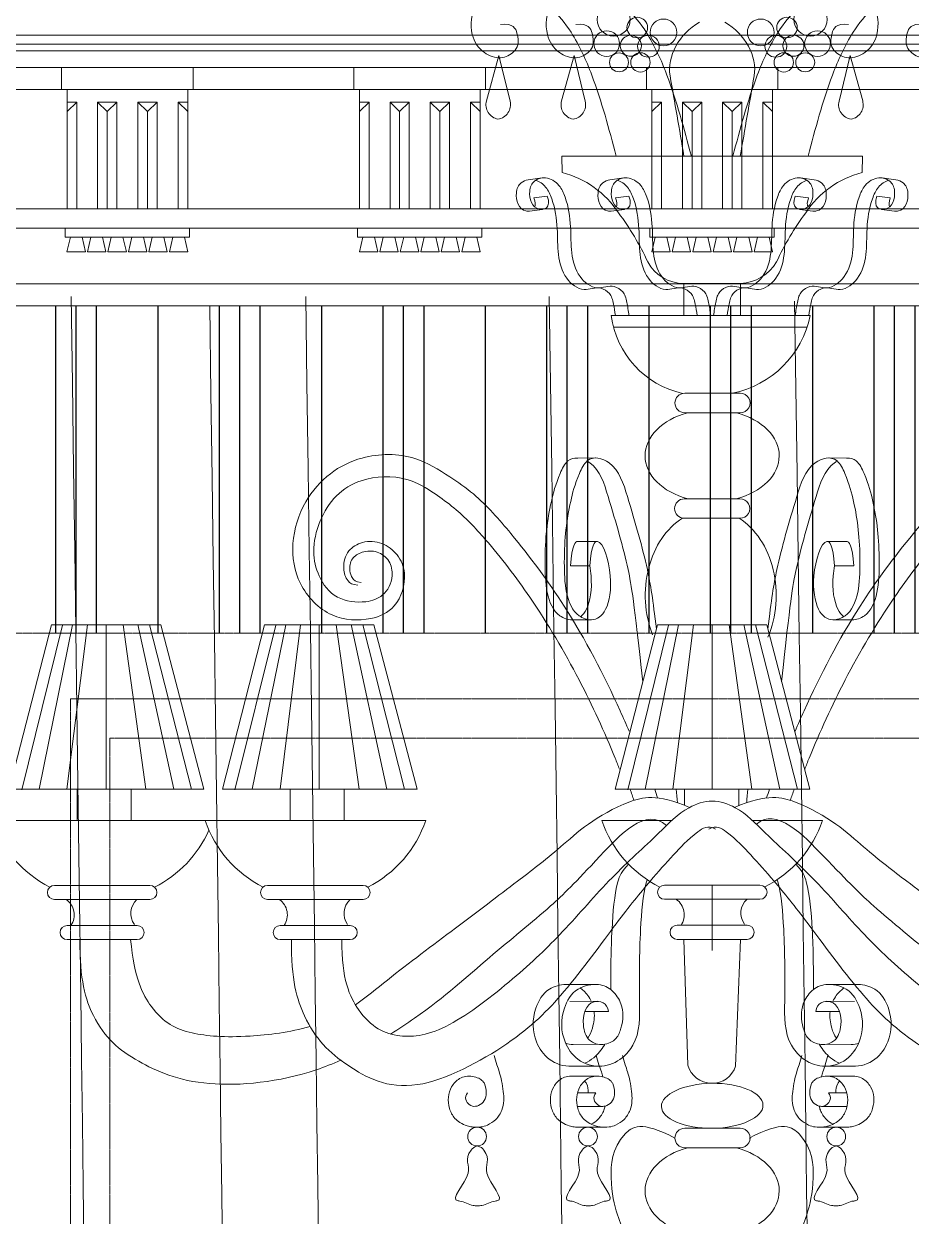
# Model space of a CAD drawing. Header units: inches. Extents: x 274057 to 444617, y 490067 to 635630.
# Drawn here: x 356319 to 356997, y 518604 to 519515 of the extents above; entities that cross this region are included whole.
import ezdxf

# ---------------------------------------------------------------- set-up
doc = ezdxf.new("R2010")
doc.units = ezdxf.units.IN
doc.header["$MEASUREMENT"] = 0
doc.linetypes.add('HIDDEN', pattern=[0.375, 0.25, -0.125])
for name, color, linetype, lineweight in [('CQ Architectural Window', 8, 'HIDDEN', 18), ('CQ gypsum 2', 42, 'Continuous', 0), ('level', 6, 'Continuous', 18), ('Lighting', 7, 'Continuous', 0)]:
    doc.layers.add(name, color=color, linetype=linetype, lineweight=lineweight)
for name, color, linetype in [('CQ curtains and frames', 252, 'Continuous'), ('CQ Light Elevation', 4, 'Continuous'), ('FURNITURE', 252, 'Continuous')]:
    doc.layers.add(name, color=color, linetype=linetype)

# ---------------------------------------------------------------- blocks, each defined once
blk = doc.blocks.new('CH2')
at = {"layer": 'Lighting', "lineweight": 0, "ltscale": 10}
for p, q in [((175813.22, 3681.24), (175823.79, 3682.6)), ((175875.6, 3681.24), (175886.17, 3682.6)), ((176031.67, 3681.24), (176021.1, 3682.6)), ((176094.05, 3681.24), (176083.48, 3682.6)), ((175817.58, 3667.35), (175827.76, 3668.65)), ((175879.96, 3667.35), (175890.14, 3668.65)), ((176027.3, 3667.35), (176017.13, 3668.65)), ((176089.69, 3667.35), (176079.51, 3668.65)), ((175814.26, 3657.31), (175824.21, 3658.58)), ((175876.64, 3657.31), (175886.6, 3658.58)), ((176030.63, 3657.31), (176020.67, 3658.58)), ((176093.01, 3657.31), (176083.06, 3658.58)), ((175931.95, 3602.1), (175931.95, 3577.49)), ((175931.95, 3602.1), (175975.32, 3602.1)), ((175975.32, 3602.1), (175975.32, 3577.49)), ((175878.34, 3568.56), (176026.13, 3568.56)), ((175848.71, 3468.69), (175864.58, 3468.75)), ((176058.56, 3468.69), (176042.69, 3468.75)), ((175850.69, 3405.04), (175865.74, 3405.07)), ((176056.58, 3405.04), (176041.53, 3405.07)), ((175845.49, 3386.47), (175860.21, 3386.47)), ((176061.78, 3386.47), (176047.06, 3386.47)), ((175847.14, 3345.23), (175860.95, 3345.2)), ((176060.13, 3345.23), (176046.32, 3345.2)), ((175457.63, 3341.09), (175426.48, 3215.44)), ((175439.71, 3215.8), (175465.3, 3341.28)), ((175460.94, 3215.8), (175476.55, 3341.28)), ((175490.86, 3215.8), (175490.86, 3341.28)), ((175521.2, 3215.8), (175503.84, 3341.46)), ((175542.52, 3215.8), (175515.09, 3341.62)), ((175524.09, 3341.28), (175555.95, 3215.8)), ((175620.41, 3341.09), (175589.25, 3215.44)), ((175602.48, 3215.8), (175628.07, 3341.28)), ((175623.72, 3215.8), (175639.33, 3341.28)), ((175653.64, 3215.8), (175653.64, 3341.28)), ((175683.97, 3215.8), (175666.61, 3341.46)), ((175705.3, 3215.8), (175677.87, 3341.62)), ((175686.87, 3341.28), (175718.73, 3215.8)), ((175920.4, 3341.09), (175889.25, 3215.44)), ((175902.48, 3215.8), (175928.07, 3341.28)), ((175923.71, 3215.8), (175939.33, 3341.28)), ((175953.63, 3215.8), (175953.63, 3341.28)), ((175983.97, 3215.8), (175966.61, 3341.46)), ((176005.3, 3215.8), (175977.87, 3341.62)), ((175986.87, 3341.28), (176018.72, 3215.8)), ((175953.63, 3142.54), (175953.63, 3092.54)), ((175841.96, 3066.66), (175864.38, 3066.67)), ((176065.31, 3066.66), (176042.89, 3066.67)), ((175845, 3053.78), (175866.02, 3053.82)), ((176062.27, 3053.78), (176041.25, 3053.82)), ((175874.39, 3045.92), (175856.39, 3045.92)), ((176032.88, 3045.92), (176050.88, 3045.92)), ((175871.72, 3021.05), (175847.41, 3020.83)), ((176035.55, 3021.05), (176059.86, 3020.83)), ((175844.53, 3004.19), (175868.43, 3004.2)), ((175865.52, 2996.72), (175845.86, 2996.72)), ((176062.73, 3004.19), (176038.84, 3004.2)), ((176041.75, 2996.72), (176061.41, 2996.72)), ((175864.87, 2984.02), (175850.83, 2984.02)), ((176042.4, 2984.02), (176056.44, 2984.02)), ((175870.19, 2973.56), (175850.68, 2973.56)), ((176037.08, 2973.56), (176056.59, 2973.56)), ((175871.92, 2957.66), (175852.11, 2957.66)), ((176035.35, 2957.66), (176055.16, 2957.66))]:
    blk.add_line(p, q, dxfattribs=at)
for points in [[(175790.76, 3776.05), (175781.27, 3741.48, 0.442098), (175790.11, 3727.52, 0.442098)], [(175790.76, 3776.05), (175799.32, 3741.24, -0.442098), (175790.11, 3727.52, -0.442098)], [(175848.16, 3776.05), (175838.67, 3741.48, 0.442098), (175847.51, 3727.52, 0.442098)], [(175848.16, 3776.05), (175856.72, 3741.24, -0.442098), (175847.51, 3727.52, -0.442098)], [(176059.11, 3776.05), (176050.55, 3741.24, 0.442098), (176059.76, 3727.52, 0.442098)], [(176059.11, 3776.05), (176068.6, 3741.48, -0.442098), (176059.76, 3727.52, -0.442098)], [(175921.49, 3760.53, -0.00175), (175932.15, 3699.34, -0.00175)], [(175985.78, 3760.53, 0.00175), (175975.12, 3699.34, 0.00175)], [(175953.63, 3699.34), (175838.85, 3699.34), (175839.12, 3686.75, -0.188329), (175882.13, 3656, -0.050283), (175904.5, 3618.45, 0.27671), (175931.95, 3602.1, -1.10617)], [(175953.63, 3699.34), (176068.42, 3699.34), (176068.15, 3686.75, 0.188329), (176025.14, 3656, 0.050283), (176002.77, 3618.45, -0.25755), (175975.32, 3602.1, 1.10617)], [(175876.54, 3577.49), (176028.54, 3577.49, -0.300303), (175969.15, 3518.17, -0.300303)], [(175931.13, 3518, -0.3134), (175876.54, 3577.49)], [(175975.14, 3518.17, -1.013574), (175975.14, 3503.33), (175932.69, 3503.33, -1), (175932.69, 3518.17), (175975.14, 3518.17)], [(175974.86, 3422.71, 1.013574), (175974.86, 3437.55), (175932.41, 3437.55, 1), (175932.41, 3422.71), (175974.86, 3422.71)], [(175447.92, 3141.08, -0.196976), (175403.63, 3192.03), (175403.63, 3192.03)], [(175566.41, 3192.03), (175735.02, 3192.03, -0.197353), (175690.62, 3141.02, -0.197353)], [(175610.7, 3141.08, -0.196976), (175566.41, 3192.03), (175566.41, 3192.03)], [(175913.62, 3141.08, -0.196982), (175869.33, 3192.03), (175869.33, 3192.03)], [(175984.31, 3192.03), (176037.94, 3192.03, -0.196598), (175993.77, 3141.13)], [(175569.33, 3184.55, -0.174016), (175527.84, 3141.02)], [(175487.94, 3142.38), (175451.44, 3142.38, 1), (175451.44, 3131.57), (175487.94, 3131.57)], [(175487.76, 3142.38), (175524.26, 3142.38, -1), (175524.26, 3131.57), (175487.76, 3131.57)], [(175650.72, 3142.38), (175614.21, 3142.38, 1), (175614.21, 3131.57), (175650.72, 3131.57)], [(175650.53, 3142.38), (175687.03, 3142.38, -1), (175687.03, 3131.57), (175650.53, 3131.57)], [(175953.82, 3142.54), (175917.32, 3142.54, 1), (175917.32, 3131.73), (175953.82, 3131.73)], [(175953.63, 3142.54), (175990.14, 3142.54, -1), (175990.14, 3131.73), (175953.63, 3131.73)], [(175460.31, 3131.57, -0.414469), (175464.02, 3111.74, 4.588402)], [(175487.94, 3131.57, -0.000511), (175487.76, 3131.57)], [(175514.41, 3131.57, 0.384575), (175512.51, 3112.56)], [(175623.09, 3131.57, -0.414469), (175626.79, 3111.74, 4.588402)], [(175650.72, 3131.57, -0.000511), (175650.53, 3131.57)], [(175677.19, 3131.57, 0.384575), (175675.29, 3112.56)], [(175926.19, 3131.73, -0.414469), (175929.89, 3111.9, 4.588402)], [(175980.29, 3131.73, 0.384575), (175978.39, 3112.72)], [(175487.76, 3111.74), (175461.05, 3111.74, 1), (175461.05, 3100.94), (175487.76, 3100.94)], [(175487.76, 3111.74), (175514.47, 3111.74, -1), (175514.47, 3100.94), (175487.76, 3100.94)], [(175650.53, 3111.74), (175623.82, 3111.74, 1), (175623.82, 3100.94), (175650.53, 3100.94)], [(175650.53, 3111.74), (175677.24, 3111.74, -1), (175677.24, 3100.94), (175650.53, 3100.94)], [(175953.63, 3111.9), (175926.92, 3111.9, 1), (175926.92, 3101.1), (175953.63, 3101.1)], [(175953.63, 3111.9), (175980.35, 3111.9, -1), (175980.35, 3101.1), (175953.63, 3101.1)], [(175932, 3101.1), (175935.14, 3005.09, 0.744296), (175971.56, 3004.4), (175975.32, 3101.1)], [(175975.14, 2956.83, -1.013574), (175975.14, 2941.99), (175932.69, 2941.99, -1), (175932.69, 2956.83), (175975.14, 2956.83)]]:
    blk.add_lwpolyline(points, format="xyb", dxfattribs=at)
for points in [[(175416.84, 3215.8), (175565.59, 3215.8), (175532.61, 3341.28), (175449.11, 3341.28), (175416.84, 3215.8)], [(175579.61, 3215.8), (175728.37, 3215.8), (175695.39, 3341.28), (175611.89, 3341.28), (175579.61, 3215.8)], [(175879.61, 3215.8), (176028.36, 3215.8), (175995.39, 3341.28), (175911.88, 3341.28), (175879.61, 3215.8)], [(175932.66, 3203.47), (175932.66, 3215.8), (175973.91, 3215.8), (175973.91, 3203.19)], [(175403.63, 3192.03), (175572.24, 3192.03)], [(175869.33, 3192.03), (175922.95, 3192.03)]]:
    blk.add_lwpolyline(points, dxfattribs=at)
for points in [[(175468.64, 3215.8), (175509.89, 3215.8), (175509.89, 3192.03), (175468.64, 3192.03)], [(175631.42, 3215.8), (175672.66, 3215.8), (175672.66, 3192.03), (175631.42, 3192.03)]]:
    blk.add_lwpolyline(points, close=True, dxfattribs=at)
for centre, radius in [((175878.46, 3803.61), 12.7), ((176028.8, 3803.61), 12.7), ((175896.46, 3797.47), 7.86), ((175916.51, 3793.79), 10.2), ((175990.75, 3793.79), 10.2), ((176010.8, 3797.47), 7.86), ((175873.13, 3785.2), 9.83), ((175891.55, 3783.57), 8.05), ((175904.96, 3783.15), 8.31), ((176002.3, 3783.15), 8.31), ((176015.71, 3783.57), 8.05), ((176034.13, 3785.2), 9.83), ((175882.54, 3770.9), 7.24), ((175898.91, 3770.9), 7.38), ((176008.35, 3770.9), 7.38), ((176024.72, 3770.9), 7.24), ((175774.17, 2950.49), 7.17), ((175858.83, 2950.49), 7.17), ((176048.44, 2950.49), 7.17)]:
    blk.add_circle(centre, radius, dxfattribs=at)
at = {"layer": 'Lighting', "lineweight": 0, "ltscale": 10, "extrusion": (0, 0, -1)}
blk.add_ellipse((175954.86, 3773.5), major_axis=(26.98, 26.01), ratio=0.779884, start_param=3.63422, end_param=5.026458, dxfattribs=at)
at = {"layer": 'Lighting', "lineweight": 0, "ltscale": 10}
for centre, major_axis, ratio, start_param, end_param in [((175952.41, 3773.5), (-26.98, 26.01), 0.779884, 3.63422, 5.026458), ((175953.63, 3470.45), (-51.23, 0), 0.688098, 5.081988, 7.48679), ((175953.63, 3470.45), (-51.23, 0), 0.688098, 1.937988, 4.34279), ((175952.58, 3363.9), (0, 65.27), 0.765904, 6.727625, 8.333296), ((175952.58, 3363.9), (0, 65.27), 0.765904, 4.198963, 5.83448), ((175953.63, 2909.11), (-51.23, 0), 0.688098, 5.081988, 7.48679), ((175953.63, 2909.11), (-51.23, 0), 0.688098, 1.937988, 4.34279)]:
    blk.add_ellipse(centre, major_axis=major_axis, ratio=ratio, start_param=start_param, end_param=end_param, dxfattribs=at)
blk.add_ellipse((175953.69, 2974.01), major_axis=(-38.79, -0.52), ratio=0.44288, dxfattribs=at)
for points, knots in [([(175792.06, 3799.84), (175801.96, 3800.89), (175807.39, 3787.36), (175803.53, 3778.44), (175791.91, 3772.66), (175777.03, 3778.24), (175767.88, 3793.18), (175770.23, 3815.34), (175789.22, 3826.7), (175811.43, 3827.32), (175831.8, 3813.03), (175849.01, 3791.21), (175866.39, 3752.71), (175874.76, 3720.1), (175880.4, 3699.34)], [4.403028, 4.403028, 4.403028, 4.403028, 9.56811, 20.964738, 31.612324, 43.958579, 60.726256, 83.408847, 101.560249, 125.56561, 148.851356, 173.10479, 209.482672, 274.014099, 274.014099, 274.014099, 274.014099]), ([(175849.46, 3799.84), (175859.35, 3800.89), (175864.78, 3787.36), (175860.93, 3778.44), (175849.31, 3772.66), (175834.43, 3778.24), (175825.27, 3793.18), (175827.62, 3815.34), (175846.62, 3826.7), (175868.82, 3827.32), (175889.2, 3813.03), (175906.4, 3791.21), (175923.78, 3752.71), (175932.15, 3720.1), (175937.79, 3699.34)], [4.403028, 4.403028, 4.403028, 4.403028, 9.56811, 20.964738, 31.612324, 43.958579, 60.726256, 83.408847, 101.560249, 125.56561, 148.851356, 173.10479, 209.482672, 274.014099, 274.014099, 274.014099, 274.014099]), ([(176057.81, 3799.84), (176047.91, 3800.89), (176042.49, 3787.36), (176046.34, 3778.44), (176057.96, 3772.66), (176072.84, 3778.24), (176082, 3793.18), (176079.65, 3815.34), (176060.65, 3826.7), (176038.45, 3827.32), (176018.07, 3813.03), (176000.87, 3791.21), (175983.49, 3752.71), (175975.12, 3720.1), (175969.48, 3699.34)], [4.403028, 4.403028, 4.403028, 4.403028, 9.56811, 20.964738, 31.612324, 43.958579, 60.726256, 83.408847, 101.560249, 125.56561, 148.851356, 173.10479, 209.482672, 274.014099, 274.014099, 274.014099, 274.014099]), ([(176115.21, 3799.84), (176105.31, 3800.89), (176099.88, 3787.36), (176103.74, 3778.44), (176115.36, 3772.66), (176130.24, 3778.24), (176139.39, 3793.18), (176137.04, 3815.34), (176118.05, 3826.7), (176095.84, 3827.32), (176075.47, 3813.03), (176058.26, 3791.21), (176040.88, 3752.71), (176032.51, 3720.1), (176026.87, 3699.34)], [4.403028, 4.403028, 4.403028, 4.403028, 9.56811, 20.964738, 31.612324, 43.958579, 60.726256, 83.408847, 101.560249, 125.56561, 148.851356, 173.10479, 209.482672, 274.014099, 274.014099, 274.014099, 274.014099]), ([(175814.26, 3657.31), (175813.31, 3657.16), (175806.21, 3657.5), (175802.33, 3669.69), (175806.48, 3678.96), (175811.22, 3680.92), (175813.22, 3681.24)], [8.747919, 8.747919, 8.747919, 8.747919, 10.419618, 20.734993, 26.786565, 30.853799, 30.853799, 30.853799, 30.853799]), ([(175827.76, 3668.65), (175831.06, 3659.82), (175817.58, 3655.03), (175812.51, 3670.99), (175817.07, 3681.18), (175827.64, 3684.06), (175837.13, 3678.16), (175843.52, 3664.02), (175846.06, 3646.13), (175845.51, 3625.54), (175850.32, 3607.26), (175864.69, 3595.99), (175877.09, 3601.81), (175886.57, 3595.77), (175888.31, 3589.23), (175889.7, 3581.09), (175890.15, 3577.49)], [3.179476, 3.179476, 3.179476, 3.179476, 10.419618, 20.734993, 26.786565, 32.880226, 40.996489, 47.691493, 63.192823, 76.587605, 89.644491, 100.63042, 109.459269, 114.479875, 120.288523, 124.883505, 124.883505, 124.883505, 124.883505]), ([(175818.88, 3680.85), (175821.84, 3679.96), (175827.34, 3676), (175833.34, 3662.72), (175835.88, 3644.83), (175835.33, 3624.24), (175840.14, 3605.96), (175854.51, 3594.69), (175866.92, 3600.51), (175876.4, 3594.47), (175878.07, 3588.16), (175879.37, 3580.64), (175879.8, 3577.49)], [34.714988, 34.714988, 34.714988, 34.714988, 40.996489, 47.691493, 63.192823, 76.587605, 89.644491, 100.63042, 109.459269, 114.479875, 120.288523, 124.328869, 124.328869, 124.328869, 124.328869]), ([(175876.64, 3657.31), (175875.69, 3657.16), (175868.59, 3657.5), (175864.71, 3669.69), (175868.87, 3678.96), (175873.61, 3680.92), (175875.6, 3681.24)], [8.747919, 8.747919, 8.747919, 8.747919, 10.419618, 20.734993, 26.786565, 30.853799, 30.853799, 30.853799, 30.853799]), ([(175890.14, 3668.65), (175893.45, 3659.82), (175879.97, 3655.03), (175874.89, 3670.99), (175879.46, 3681.18), (175890.02, 3684.06), (175899.51, 3678.16), (175905.9, 3664.02), (175908.44, 3646.13), (175907.9, 3625.54), (175912.7, 3607.26), (175927.07, 3595.99), (175939.48, 3601.81), (175948.96, 3595.77), (175950.69, 3589.23), (175952.08, 3581.09), (175952.54, 3577.49)], [3.179476, 3.179476, 3.179476, 3.179476, 10.419618, 20.734993, 26.786565, 32.880226, 40.996489, 47.691493, 63.192823, 76.587605, 89.644491, 100.63042, 109.459269, 114.479875, 120.288523, 124.883505, 124.883505, 124.883505, 124.883505]), ([(175881.27, 3680.85), (175884.22, 3679.96), (175889.72, 3676), (175895.72, 3662.72), (175898.26, 3644.83), (175897.72, 3624.24), (175902.52, 3605.96), (175916.9, 3594.69), (175929.3, 3600.51), (175938.78, 3594.47), (175940.45, 3588.16), (175941.76, 3580.64), (175942.19, 3577.49)], [34.714988, 34.714988, 34.714988, 34.714988, 40.996489, 47.691493, 63.192823, 76.587605, 89.644491, 100.63042, 109.459269, 114.479875, 120.288523, 124.328869, 124.328869, 124.328869, 124.328869]), ([(176017.13, 3668.65), (176013.82, 3659.82), (176027.3, 3655.03), (176032.38, 3670.99), (176027.81, 3681.18), (176017.25, 3684.06), (176007.76, 3678.16), (176001.37, 3664.02), (175998.83, 3646.13), (175999.37, 3625.54), (175994.57, 3607.26), (175980.2, 3595.99), (175967.79, 3601.81), (175958.31, 3595.77), (175956.58, 3589.23), (175955.19, 3581.09), (175954.73, 3577.49)], [3.179476, 3.179476, 3.179476, 3.179476, 10.419618, 20.734993, 26.786565, 32.880226, 40.996489, 47.691493, 63.192823, 76.587605, 89.644491, 100.63042, 109.459269, 114.479875, 120.288523, 124.883505, 124.883505, 124.883505, 124.883505]), ([(176026, 3680.85), (176023.05, 3679.96), (176017.55, 3676), (176011.55, 3662.72), (176009.01, 3644.83), (176009.55, 3624.24), (176004.75, 3605.96), (175990.37, 3594.69), (175977.97, 3600.51), (175968.49, 3594.47), (175966.82, 3588.16), (175965.51, 3580.64), (175965.08, 3577.49)], [34.714988, 34.714988, 34.714988, 34.714988, 40.996489, 47.691493, 63.192823, 76.587605, 89.644491, 100.63042, 109.459269, 114.479875, 120.288523, 124.328869, 124.328869, 124.328869, 124.328869]), ([(176079.51, 3668.65), (176076.21, 3659.82), (176089.69, 3655.03), (176094.76, 3670.99), (176090.2, 3681.18), (176079.63, 3684.06), (176070.14, 3678.16), (176063.75, 3664.02), (176061.21, 3646.13), (176061.76, 3625.54), (176056.95, 3607.26), (176042.58, 3595.99), (176030.18, 3601.81), (176020.7, 3595.77), (176018.96, 3589.23), (176017.57, 3581.09), (176017.12, 3577.49)], [3.179476, 3.179476, 3.179476, 3.179476, 10.419618, 20.734993, 26.786565, 32.880226, 40.996489, 47.691493, 63.192823, 76.587605, 89.644491, 100.63042, 109.459269, 114.479875, 120.288523, 124.883505, 124.883505, 124.883505, 124.883505]), ([(176088.39, 3680.85), (176085.43, 3679.96), (176079.93, 3676), (176073.93, 3662.72), (176071.39, 3644.83), (176071.94, 3624.24), (176067.13, 3605.96), (176052.76, 3594.69), (176040.35, 3600.51), (176030.87, 3594.47), (176029.2, 3588.16), (176027.9, 3580.64), (176027.47, 3577.49)], [34.714988, 34.714988, 34.714988, 34.714988, 40.996489, 47.691493, 63.192823, 76.587605, 89.644491, 100.63042, 109.459269, 114.479875, 120.288523, 124.328869, 124.328869, 124.328869, 124.328869]), ([(176030.63, 3657.31), (176031.57, 3657.16), (176038.68, 3657.5), (176042.56, 3669.69), (176038.4, 3678.96), (176033.66, 3680.92), (176031.67, 3681.24)], [8.747919, 8.747919, 8.747919, 8.747919, 10.419618, 20.734993, 26.786565, 30.853799, 30.853799, 30.853799, 30.853799]), ([(176093.01, 3657.31), (176093.96, 3657.16), (176101.06, 3657.5), (176104.94, 3669.69), (176100.79, 3678.96), (176096.05, 3680.92), (176094.05, 3681.24)], [8.747919, 8.747919, 8.747919, 8.747919, 10.419618, 20.734993, 26.786565, 30.853799, 30.853799, 30.853799, 30.853799]), ([(175683.18, 3371.74), (175678.9, 3371.87), (175673.97, 3375.26), (175671.18, 3386.17), (175674.37, 3398.26), (175687.09, 3405.83), (175701.92, 3404.76), (175714.43, 3395.15), (175721.36, 3377.95), (175713.62, 3353.52), (175691.12, 3343.85), (175660.97, 3345.31), (175636.38, 3370.82), (175631.06, 3404.34), (175640.74, 3435.01), (175660.56, 3458.02), (175689.86, 3472.28), (175724.56, 3472.41), (175751.27, 3456.02), (175776.8, 3438.25), (175806.48, 3404.07), (175846.6, 3350.33), (175873.5, 3298.18), (175888.05, 3265.24), (175890.3, 3260.01)], [5.240394, 5.240394, 5.240394, 5.240394, 11.41493, 21.106414, 35.325861, 47.442854, 61.777747, 76.035388, 91.192803, 116.78749, 138.880626, 169.273341, 203.057586, 233.966507, 267.207208, 295.705415, 322.782281, 363.005445, 393.111535, 415.328851, 456.193016, 524.209537, 614.800521, 631.803332, 631.803332, 631.803332, 631.803332]), ([(175860.21, 3386.47), (175861.37, 3402.1), (175868.11, 3411.54), (175878.48, 3380.2), (175873.99, 3350.53), (175862.56, 3343.47), (175841.79, 3351.1), (175839.62, 3398.63), (175843.08, 3426.27), (175849.3, 3451.03), (175859, 3471.39), (175880.76, 3466.01), (175892.67, 3427.24), (175903.89, 3388.98), (175908.48, 3360.86), (175911.03, 3337.97)], [6.00394, 6.00394, 6.00394, 6.00394, 15.134941, 32.456985, 46.489328, 59.283056, 69.238421, 107.398225, 157.989763, 179.279076, 187.992246, 203.636252, 228.025372, 279.527044, 313.656266, 313.656266, 313.656266, 313.656266]), ([(176047.06, 3386.47), (176045.9, 3402.1), (176039.16, 3411.54), (176028.79, 3380.2), (176033.28, 3350.53), (176044.71, 3343.47), (176065.48, 3351.1), (176067.65, 3398.63), (176064.19, 3426.27), (176057.97, 3451.03), (176048.27, 3471.39), (176026.5, 3466.01), (176014.59, 3427.24), (176003.38, 3388.98), (175998.79, 3360.86), (175996.24, 3337.97)], [6.00394, 6.00394, 6.00394, 6.00394, 15.134941, 32.456985, 46.489328, 59.283056, 69.238421, 107.398225, 157.989763, 179.279076, 187.992246, 203.636252, 228.025372, 279.527044, 313.656266, 313.656266, 313.656266, 313.656266]), ([(176224.09, 3371.74), (176228.37, 3371.87), (176233.3, 3375.26), (176236.09, 3386.17), (176232.9, 3398.26), (176220.18, 3405.83), (176205.35, 3404.76), (176192.84, 3395.15), (176185.91, 3377.95), (176193.65, 3353.52), (176216.15, 3343.85), (176246.3, 3345.31), (176270.89, 3370.82), (176276.21, 3404.34), (176266.53, 3435.01), (176246.71, 3458.02), (176217.41, 3472.28), (176182.71, 3472.41), (176156, 3456.02), (176130.47, 3438.25), (176100.79, 3404.07), (176060.67, 3350.33), (176033.77, 3298.18), (176019.21, 3265.24), (176016.97, 3260.01)], [5.240394, 5.240394, 5.240394, 5.240394, 11.41493, 21.106414, 35.325861, 47.442854, 61.777747, 76.035388, 91.192803, 116.78749, 138.880626, 169.273341, 203.057586, 233.966507, 267.207208, 295.705415, 322.782281, 363.005445, 393.111535, 415.328851, 456.193016, 524.209537, 614.800521, 631.803332, 631.803332, 631.803332, 631.803332]), ([(175847.14, 3345.23), (175847.01, 3345.22), (175843.62, 3345.02), (175827.07, 3351.1), (175824.91, 3398.63), (175828.37, 3426.27), (175834.58, 3451.03), (175842.5, 3467.64), (175848.34, 3468.94), (175851.07, 3468.7)], [58.879736, 58.879736, 58.879736, 58.879736, 59.283056, 69.238421, 107.398225, 157.989763, 179.279076, 187.992246, 195.237318, 195.237318, 195.237318, 195.237318]), ([(175858.08, 3466.42), (175858.82, 3466), (175867.81, 3460.28), (175877.96, 3427.24), (175889.4, 3388.23), (175894, 3359.44), (175900.69, 3297.77)], [201.536149, 201.536149, 201.536149, 201.536149, 203.636252, 228.025372, 279.527044, 315.815611, 315.815611, 315.815611, 315.815611]), ([(176049.19, 3466.42), (176048.45, 3466), (176039.46, 3460.28), (176029.31, 3427.24), (176017.87, 3388.23), (176013.27, 3359.44), (176006.58, 3297.77)], [201.536149, 201.536149, 201.536149, 201.536149, 203.636252, 228.025372, 279.527044, 315.815611, 315.815611, 315.815611, 315.815611]), ([(176060.13, 3345.23), (176060.26, 3345.22), (176063.65, 3345.02), (176080.2, 3351.1), (176082.36, 3398.63), (176078.9, 3426.27), (176072.69, 3451.03), (176064.77, 3467.64), (176058.93, 3468.94), (176056.2, 3468.7)], [58.879736, 58.879736, 58.879736, 58.879736, 59.283056, 69.238421, 107.398225, 157.989763, 179.279076, 187.992246, 195.237318, 195.237318, 195.237318, 195.237318]), ([(175685.55, 3373.66), (175681.14, 3374.28), (175678.19, 3377.63), (175676.4, 3383.27), (175677.35, 3391.97), (175686.57, 3397.88), (175698.17, 3398.16), (175708.18, 3390.47), (175710.7, 3375.82), (175703.41, 3363.03), (175688.32, 3357.43), (175664.45, 3360.35), (175652.64, 3378.02), (175647.8, 3397.02), (175652.57, 3419.91), (175665.08, 3440.76), (175687.92, 3454.86), (175719.33, 3455.83), (175740.42, 3442.63), (175760.74, 3428.11), (175786.17, 3401.19), (175818.84, 3357.98), (175851.93, 3302.07), (175872.68, 3256.81), (175881.8, 3233.92), (175882.88, 3231.17)], [5.240394, 5.240394, 5.240394, 5.240394, 11.41493, 21.106414, 35.325861, 47.442854, 61.777747, 76.035388, 91.192803, 116.78749, 138.880626, 169.273341, 203.057586, 233.966507, 267.207208, 295.705415, 322.782281, 363.005445, 393.111535, 415.328851, 456.193016, 524.209537, 614.800521, 696.044826, 707.117277, 707.117277, 707.117277, 707.117277]), ([(176221.72, 3373.66), (176226.13, 3374.28), (176229.08, 3377.63), (176230.87, 3383.27), (176229.92, 3391.97), (176220.7, 3397.88), (176209.1, 3398.16), (176199.09, 3390.47), (176196.56, 3375.82), (176203.86, 3363.03), (176218.95, 3357.43), (176242.82, 3360.35), (176254.63, 3378.02), (176259.47, 3397.02), (176254.7, 3419.91), (176242.19, 3440.76), (176219.35, 3454.86), (176187.94, 3455.83), (176166.85, 3442.63), (176146.53, 3428.11), (176121.1, 3401.19), (176088.43, 3357.98), (176055.34, 3302.07), (176034.58, 3256.81), (176025.47, 3233.92), (176024.39, 3231.17)], [5.240394, 5.240394, 5.240394, 5.240394, 11.41493, 21.106414, 35.325861, 47.442854, 61.777747, 76.035388, 91.192803, 116.78749, 138.880626, 169.273341, 203.057586, 233.966507, 267.207208, 295.705415, 322.782281, 363.005445, 393.111535, 415.328851, 456.193016, 524.209537, 614.800521, 696.044826, 707.117277, 707.117277, 707.117277, 707.117277]), ([(175845.49, 3386.47), (175846.65, 3402.1), (175849, 3405.38), (175851.35, 3405.05), (175851.37, 3405.04)], [6.00394, 6.00394, 6.00394, 6.00394, 15.134941, 15.20842, 15.20842, 15.20842, 15.20842]), ([(176061.78, 3386.47), (176060.62, 3402.1), (176058.27, 3405.38), (176055.92, 3405.05), (176055.9, 3405.04)], [6.00394, 6.00394, 6.00394, 6.00394, 15.134941, 15.20842, 15.20842, 15.20842, 15.20842]), ([(175860.13, 3386.47), (175860.61, 3383.9), (175862.38, 3371.01), (175859.98, 3355.15), (175854.85, 3348.87), (175853.16, 3347.57)], [28.818813, 28.818813, 28.818813, 28.818813, 32.456985, 46.489328, 52.402229, 52.402229, 52.402229, 52.402229]), ([(176047.14, 3386.47), (176046.66, 3383.9), (176044.89, 3371.01), (176047.29, 3355.15), (176052.42, 3348.87), (176054.11, 3347.57)], [28.818813, 28.818813, 28.818813, 28.818813, 32.456985, 46.489328, 52.402229, 52.402229, 52.402229, 52.402229]), ([(175670.86, 3100.94), (175670.54, 3070.63), (175686.51, 3037.07), (175712.13, 3024.53), (175748.59, 3029.17), (175803.79, 3071.66), (175842.06, 3108.41), (175875.38, 3148.21), (175910.93, 3179.63), (175931.36, 3201.23), (175947.54, 3206.7), (175953.63, 3206.67)], [20.278952, 20.278952, 20.278952, 20.278952, 73.781963, 152.631178, 221.399686, 286.417652, 349.897691, 422.981455, 490.454622, 538.299878, 567.495277, 567.495277, 567.495277, 567.495277]), ([(175681.28, 3051.17), (175689.73, 3056.99), (175713.6, 3076.97), (175756.43, 3108.47), (175801.86, 3143.25), (175834.25, 3167.51), (175870.47, 3201.35), (175910.92, 3212.79), (175936.46, 3201.92)], [314.255852, 314.255852, 314.255852, 314.255852, 349.897691, 422.981455, 490.454622, 538.299878, 583.602372, 599.991662, 599.991662, 599.991662, 599.991662]), ([(176236.41, 3100.94), (176236.73, 3070.63), (176220.76, 3037.07), (176195.14, 3024.53), (176158.68, 3029.17), (176103.48, 3071.66), (176065.21, 3108.41), (176031.88, 3148.21), (175996.34, 3179.63), (175975.91, 3201.23), (175959.72, 3206.7), (175953.63, 3206.67)], [20.278952, 20.278952, 20.278952, 20.278952, 73.781963, 152.631178, 221.399686, 286.417652, 349.897691, 422.981455, 490.454622, 538.299878, 567.495277, 567.495277, 567.495277, 567.495277]), ([(176225.99, 3051.17), (176217.54, 3056.99), (176193.67, 3076.97), (176150.84, 3108.47), (176105.41, 3143.25), (176073.02, 3167.51), (176036.8, 3201.35), (175996.35, 3212.79), (175970.81, 3201.92)], [314.255852, 314.255852, 314.255852, 314.255852, 349.897691, 422.981455, 490.454622, 538.299878, 583.602372, 599.991662, 599.991662, 599.991662, 599.991662]), ([(175707.94, 3028.84), (175714.45, 3032.86), (175746.27, 3053.96), (175781.16, 3086.37), (175828.25, 3123.59), (175855.01, 3150.27), (175903.35, 3202.88), (175918.79, 3188.11)], [332.350352, 332.350352, 332.350352, 332.350352, 349.897691, 422.981455, 490.454622, 538.299878, 573.875919, 573.875919, 573.875919, 573.875919]), ([(176199.33, 3028.84), (176192.82, 3032.86), (176161, 3053.96), (176126.11, 3086.37), (176079.02, 3123.59), (176052.26, 3150.27), (176002.32, 3202.73), (175987.43, 3189.12)], [332.350352, 332.350352, 332.350352, 332.350352, 349.897691, 422.981455, 490.454622, 538.299878, 573.875919, 573.875919, 573.875919, 573.875919]), ([(175632.32, 3100.94), (175631.94, 3070.55), (175643.77, 3031.64), (175669.75, 3006.26), (175721.6, 2978.1), (175803.51, 3022.1), (175842.09, 3060.65), (175882.44, 3116.55), (175903.77, 3142.94), (175924.11, 3165.8), (175936.71, 3179.31), (175950.54, 3188.75), (175956.15, 3185.26)], [20.277402, 20.277402, 20.277402, 20.277402, 73.781963, 152.631178, 221.399686, 286.417652, 349.897691, 422.981455, 490.454622, 538.299878, 583.602372, 603.111427, 603.111427, 603.111427, 603.111427]), ([(176274.95, 3100.94), (176275.33, 3070.55), (176263.5, 3031.64), (176237.51, 3006.26), (176185.67, 2978.1), (176103.76, 3022.1), (176065.18, 3060.65), (176024.83, 3116.55), (176003.5, 3142.94), (175983.16, 3165.8), (175970.56, 3179.31), (175956.73, 3188.75), (175951.12, 3185.26)], [20.277402, 20.277402, 20.277402, 20.277402, 73.781963, 152.631178, 221.399686, 286.417652, 349.897691, 422.981455, 490.454622, 538.299878, 583.602372, 603.111427, 603.111427, 603.111427, 603.111427]), ([(175889.83, 3158.52), (175884.43, 3153.1), (175879.38, 3140.96), (175876.46, 3104.42), (175876.21, 3078.15), (175876.33, 3062.72)], [18.812439, 18.812439, 18.812439, 18.812439, 34.56022, 71.049091, 117.332807, 117.332807, 117.332807, 117.332807]), ([(176017.44, 3158.52), (176022.84, 3153.1), (176027.89, 3140.96), (176030.81, 3104.42), (176031.06, 3078.15), (176030.94, 3062.72)], [18.812439, 18.812439, 18.812439, 18.812439, 34.56022, 71.049091, 117.332807, 117.332807, 117.332807, 117.332807]), ([(175903.99, 3146.71), (175903.82, 3146.18), (175900.78, 3135.84), (175898.01, 3101.16), (175897.99, 3062.05), (175898.71, 3025.62), (175884.41, 3008.83), (175868.87, 3002), (175850.45, 3007.42), (175838.29, 3025.11), (175837.7, 3045.3), (175848.68, 3064.7), (175867.02, 3067.99), (175877.67, 3063.01), (175886.34, 3050.11), (175885.7, 3037.22), (175879.5, 3020.43), (175860.02, 3018.56), (175853.25, 3038.29), (175858.51, 3057.22), (175873.83, 3052.94), (175874.39, 3045.92)], [32.598951, 32.598951, 32.598951, 32.598951, 34.56022, 71.049091, 126.127635, 160.014674, 172.556475, 189.97829, 209.520245, 226.45718, 252.858924, 269.608384, 284.007324, 296.187952, 307.822454, 325.59105, 333.212939, 352.705881, 362.942117, 379.891299, 390.940223, 390.940223, 390.940223, 390.940223]), ([(176003.28, 3146.71), (176003.45, 3146.18), (176006.49, 3135.84), (176009.26, 3101.16), (176009.28, 3062.05), (176008.56, 3025.62), (176022.86, 3008.83), (176038.4, 3002), (176056.82, 3007.42), (176068.98, 3025.11), (176069.57, 3045.3), (176058.58, 3064.7), (176040.25, 3067.99), (176029.6, 3063.01), (176020.93, 3050.11), (176021.57, 3037.22), (176027.77, 3020.43), (176047.25, 3018.56), (176054.02, 3038.29), (176048.76, 3057.22), (176033.44, 3052.94), (176032.88, 3045.92)], [32.598951, 32.598951, 32.598951, 32.598951, 34.56022, 71.049091, 126.127635, 160.014674, 172.556475, 189.97829, 209.520245, 226.45718, 252.858924, 269.608384, 284.007324, 296.187952, 307.822454, 325.59105, 333.212939, 352.705881, 362.942117, 379.891299, 390.940223, 390.940223, 390.940223, 390.940223]), ([(175470.87, 3100.94), (175470.48, 3070.55), (175482.32, 3031.66), (175510.06, 3009.03), (175561.18, 2986), (175629.48, 2992.61), (175663.97, 3006.1), (175670.14, 3008.81)], [20.277404, 20.277404, 20.277404, 20.277404, 73.781963, 152.631178, 221.399686, 286.417652, 300.922096, 300.922096, 300.922096, 300.922096]), ([(175509.59, 3100.94), (175512.13, 3071.31), (175528.76, 3040.3), (175551.67, 3028.53), (175591.75, 3025.26), (175631.33, 3030.21), (175646.58, 3034.61)], [20.302578, 20.302578, 20.302578, 20.302578, 73.781963, 152.631178, 221.399686, 271.37969, 271.37969, 271.37969, 271.37969]), ([(175846.51, 3004.19), (175840.43, 3003.96), (175828.45, 3007.7), (175816.48, 3025.11), (175815.89, 3045.3), (175826.33, 3063.74), (175837.7, 3066.56), (175841.96, 3066.66)], [190.977575, 190.977575, 190.977575, 190.977575, 209.520245, 226.45718, 252.858924, 269.608384, 281.155564, 281.155564, 281.155564, 281.155564]), ([(175852.73, 3063.99), (175853.73, 3063.37), (175857.11, 3060.78), (175859.97, 3056.86), (175861.39, 3053.81)], [292.463268, 292.463268, 292.463268, 292.463268, 296.187952, 305.785245, 305.785245, 305.785245, 305.785245]), ([(176054.54, 3063.99), (176053.54, 3063.37), (176050.16, 3060.78), (176047.3, 3056.86), (176045.88, 3053.81)], [292.463268, 292.463268, 292.463268, 292.463268, 296.187952, 305.785245, 305.785245, 305.785245, 305.785245]), ([(176060.76, 3004.19), (176066.84, 3003.96), (176078.82, 3007.7), (176090.79, 3025.11), (176091.38, 3045.3), (176080.94, 3063.74), (176069.57, 3066.56), (176065.31, 3066.66)], [190.977575, 190.977575, 190.977575, 190.977575, 209.520245, 226.45718, 252.858924, 269.608384, 281.155564, 281.155564, 281.155564, 281.155564]), ([(175863.56, 3045.92), (175863.96, 3041.9), (175863.08, 3035.06), (175860.43, 3027.85), (175858.63, 3025.71)], [313.757087, 313.757087, 313.757087, 313.757087, 325.59105, 333.051171, 333.051171, 333.051171, 333.051171]), ([(176043.71, 3045.92), (176043.31, 3041.9), (176044.19, 3035.06), (176046.84, 3027.85), (176048.64, 3025.71)], [313.757087, 313.757087, 313.757087, 313.757087, 325.59105, 333.051171, 333.051171, 333.051171, 333.051171]), ([(175871.72, 3021.05), (175871.59, 3020.81), (175869.49, 3016.93), (175864.68, 3011.28), (175858.77, 3007.62), (175856.31, 3006.53)], [159.19961, 159.19961, 159.19961, 159.19961, 160.014674, 172.556475, 180.684118, 180.684118, 180.684118, 180.684118]), ([(176035.55, 3021.05), (176035.68, 3020.81), (176037.78, 3016.93), (176042.59, 3011.28), (176048.5, 3007.62), (176050.96, 3006.53)], [159.19961, 159.19961, 159.19961, 159.19961, 160.014674, 172.556475, 180.684118, 180.684118, 180.684118, 180.684118]), ([(175766.93, 2984.02), (175763.87, 2980.4), (175767.4, 2973.88), (175772.29, 2973.33), (175776.4, 2974.43), (175780.3, 2977.83), (175781.56, 2983.92), (175780.66, 2989.78), (175778.29, 2993.32), (175775.25, 2995.32), (175770.62, 2996.74), (175765.47, 2996.87), (175759.46, 2994.54), (175754.24, 2988.97), (175751.67, 2980.53), (175752.67, 2971.82), (175755.98, 2964.98), (175761.27, 2960.96), (175765.91, 2958.58), (175771.2, 2957.71), (175776.59, 2957.44), (175782.8, 2959.33), (175789, 2963.36), (175793.4, 2970.25), (175794.82, 2977.85), (175794.18, 2985.36), (175793.08, 2992.82), (175791.31, 2999.74), (175789.07, 3005.68), (175787.9, 3010.1), (175787.27, 3012.52)], [2.108254, 2.108254, 2.108254, 2.108254, 8.085166, 12.50685, 14.885868, 20.519944, 26.674141, 33.330345, 35.528211, 39.310726, 43.903204, 49.209533, 54.230464, 62.958843, 71.070108, 79.530462, 88.287203, 93.310544, 99.439391, 103.510806, 110.620071, 116.069538, 124.000808, 132.545414, 140.030122, 147.069237, 155.092864, 162.199636, 168.179889, 175.513572, 175.513572, 175.513572, 175.513572]), ([(175864.87, 2984.02), (175861.81, 2980.4), (175865.35, 2973.88), (175870.23, 2973.33), (175874.35, 2974.43), (175878.25, 2977.83), (175879.51, 2983.92), (175878.61, 2989.78), (175876.23, 2993.32), (175873.19, 2995.32), (175868.56, 2996.74), (175863.42, 2996.87), (175857.4, 2994.54), (175852.19, 2988.97), (175849.61, 2980.53), (175850.61, 2971.82), (175853.92, 2964.98), (175859.21, 2960.96), (175863.86, 2958.58), (175869.14, 2957.71), (175874.54, 2957.44), (175880.74, 2959.33), (175886.95, 2963.36), (175891.35, 2970.25), (175892.76, 2977.85), (175892.12, 2985.36), (175891.03, 2992.82), (175889.26, 2999.74), (175887.02, 3005.68), (175885.84, 3010.1), (175885.21, 3012.52)], [2.108254, 2.108254, 2.108254, 2.108254, 8.085166, 12.50685, 14.885868, 20.519944, 26.674141, 33.330345, 35.528211, 39.310726, 43.903204, 49.209533, 54.230464, 62.958843, 71.070108, 79.530462, 88.287203, 93.310544, 99.439391, 103.510806, 110.620071, 116.069538, 124.000808, 132.545414, 140.030122, 147.069237, 155.092864, 162.199636, 168.179889, 175.513572, 175.513572, 175.513572, 175.513572]), ([(175870.14, 2996.17), (175869.81, 2997.47), (175868.92, 3000.65), (175867.02, 3005.68), (175865.84, 3010.1), (175865.21, 3012.52)], [158.214146, 158.214146, 158.214146, 158.214146, 162.199636, 168.179889, 175.513572, 175.513572, 175.513572, 175.513572]), ([(176042.4, 2984.02), (176045.46, 2980.4), (176041.92, 2973.88), (176037.04, 2973.33), (176032.92, 2974.43), (176029.02, 2977.83), (176027.76, 2983.92), (176028.66, 2989.78), (176031.04, 2993.32), (176034.07, 2995.32), (176038.71, 2996.74), (176043.85, 2996.87), (176049.87, 2994.54), (176055.08, 2988.97), (176057.66, 2980.53), (176056.65, 2971.82), (176053.35, 2964.98), (176048.06, 2960.96), (176043.41, 2958.58), (176038.13, 2957.71), (176032.73, 2957.44), (176026.53, 2959.33), (176020.32, 2963.36), (176015.92, 2970.25), (176014.51, 2977.85), (176015.15, 2985.36), (176016.24, 2992.82), (176018.01, 2999.74), (176020.25, 3005.68), (176021.43, 3010.1), (176022.06, 3012.52)], [2.108254, 2.108254, 2.108254, 2.108254, 8.085166, 12.50685, 14.885868, 20.519944, 26.674141, 33.330345, 35.528211, 39.310726, 43.903204, 49.209533, 54.230464, 62.958843, 71.070108, 79.530462, 88.287203, 93.310544, 99.439391, 103.510806, 110.620071, 116.069538, 124.000808, 132.545414, 140.030122, 147.069237, 155.092864, 162.199636, 168.179889, 175.513572, 175.513572, 175.513572, 175.513572]), ([(176037.13, 2996.17), (176037.46, 2997.47), (176038.35, 3000.65), (176040.25, 3005.68), (176041.43, 3010.1), (176042.06, 3012.52)], [158.214146, 158.214146, 158.214146, 158.214146, 162.199636, 168.179889, 175.513572, 175.513572, 175.513572, 175.513572]), ([(175845.86, 2996.72), (175845.03, 2996.73), (175842.51, 2996.52), (175837.4, 2994.54), (175832.19, 2988.97), (175829.61, 2980.53), (175830.61, 2971.82), (175833.92, 2964.98), (175839.21, 2960.96), (175843.86, 2958.58), (175848.22, 2957.86), (175850.82, 2957.66), (175852.11, 2957.66)], [46.764285, 46.764285, 46.764285, 46.764285, 49.209533, 54.230464, 62.958843, 71.070108, 79.530462, 88.287203, 93.310544, 99.439391, 103.510806, 107.585614, 107.585614, 107.585614, 107.585614]), ([(176061.41, 2996.72), (176062.24, 2996.73), (176064.76, 2996.52), (176069.87, 2994.54), (176075.08, 2988.97), (176077.66, 2980.53), (176076.65, 2971.82), (176073.35, 2964.98), (176068.06, 2960.96), (176063.41, 2958.58), (176059.05, 2957.86), (176056.45, 2957.66), (176055.16, 2957.66)], [46.764285, 46.764285, 46.764285, 46.764285, 49.209533, 54.230464, 62.958843, 71.070108, 79.530462, 88.287203, 93.310544, 99.439391, 103.510806, 107.585614, 107.585614, 107.585614, 107.585614]), ([(175859.1, 2984.02), (175859.13, 2986.39), (175858.59, 2989.8), (175856.9, 2992.33), (175856.34, 2992.92), (175856.29, 2992.97)], [26.756358, 26.756358, 26.756358, 26.756358, 33.330345, 35.528211, 35.760009, 35.760009, 35.760009, 35.760009]), ([(176048.17, 2984.02), (176048.14, 2986.39), (176048.68, 2989.8), (176050.37, 2992.33), (176050.93, 2992.92), (176050.98, 2992.97)], [26.756358, 26.756358, 26.756358, 26.756358, 33.330345, 35.528211, 35.760009, 35.760009, 35.760009, 35.760009]), ([(175861.31, 2959.96), (175863.15, 2960.92), (175867.23, 2963.81), (175870.56, 2969.02), (175871.67, 2972.77), (175871.89, 2973.81)], [117.626672, 117.626672, 117.626672, 117.626672, 124.000808, 132.545414, 135.762503, 135.762503, 135.762503, 135.762503]), ([(176045.96, 2959.96), (176044.12, 2960.92), (176040.04, 2963.81), (176036.71, 2969.02), (176035.6, 2972.77), (176035.37, 2973.81)], [117.626672, 117.626672, 117.626672, 117.626672, 124.000808, 132.545414, 135.762503, 135.762503, 135.762503, 135.762503]), ([(175925.27, 2949.41), (175899.28, 2963.12), (175876.9, 2946.6), (175875.49, 2912.96), (175881.74, 2886.29), (175894.12, 2860.27), (175905.61, 2832.96), (175897.25, 2810.62), (175880.85, 2806.51), (175872.53, 2810.55), (175867.84, 2817.56)], [6.312619, 6.312619, 6.312619, 6.312619, 14.762399, 33.028142, 57.036678, 93.000252, 121.966488, 136.91967, 155.019938, 160.676741, 160.676741, 160.676741, 160.676741]), ([(175982, 2949.41), (176007.99, 2963.12), (176030.37, 2946.6), (176031.77, 2912.96), (176025.53, 2886.29), (176013.15, 2860.27), (176001.66, 2832.96), (176010.02, 2810.62), (176026.42, 2806.51), (176034.74, 2810.55), (176039.43, 2817.56)], [6.312619, 6.312619, 6.312619, 6.312619, 14.762399, 33.028142, 57.036678, 93.000252, 121.966488, 136.91967, 155.019938, 160.676741, 160.676741, 160.676741, 160.676741]), ([(175774.17, 2943.32), (175771.72, 2942.72), (175763.15, 2933.44), (175775.14, 2924.09), (175752.19, 2901.75), (175764.22, 2901.15), (175768.55, 2897.78), (175773.31, 2897.66), (175774.42, 2897.63)], [2.61687, 2.61687, 2.61687, 2.61687, 5.490012, 23.32568, 45.801143, 46.980728, 57.813979, 61.125356, 61.125356, 61.125356, 61.125356]), ([(175774.17, 2943.32), (175777.05, 2942.81), (175785.72, 2933.46), (175773.71, 2924.09), (175796.66, 2901.75), (175784.63, 2901.15), (175780.3, 2897.78), (175775.54, 2897.66), (175774.42, 2897.63)], [2.524652, 2.524652, 2.524652, 2.524652, 5.490012, 23.32568, 45.801143, 46.980728, 57.813979, 61.125356, 61.125356, 61.125356, 61.125356]), ([(175858.83, 2943.32), (175856.38, 2942.72), (175847.81, 2933.44), (175859.79, 2924.09), (175836.84, 2901.75), (175848.88, 2901.16), (175853.21, 2897.78), (175857.97, 2897.66), (175859.08, 2897.63)], [2.61687, 2.61687, 2.61687, 2.61687, 5.490012, 23.32568, 45.801143, 46.980728, 57.813979, 61.125356, 61.125356, 61.125356, 61.125356]), ([(175858.83, 2943.32), (175861.71, 2942.81), (175870.38, 2933.46), (175858.37, 2924.09), (175881.32, 2901.75), (175869.29, 2901.16), (175864.96, 2897.78), (175860.2, 2897.66), (175859.08, 2897.63)], [2.524652, 2.524652, 2.524652, 2.524652, 5.490012, 23.32568, 45.801143, 46.980728, 57.813979, 61.125356, 61.125356, 61.125356, 61.125356]), ([(176048.44, 2943.32), (176045.56, 2942.81), (176036.89, 2933.46), (176048.9, 2924.09), (176025.95, 2901.75), (176037.98, 2901.16), (176042.31, 2897.78), (176047.07, 2897.66), (176048.19, 2897.63)], [2.524652, 2.524652, 2.524652, 2.524652, 5.490012, 23.32568, 45.801143, 46.980728, 57.813979, 61.125356, 61.125356, 61.125356, 61.125356]), ([(176048.44, 2943.32), (176050.89, 2942.72), (176059.46, 2933.44), (176047.48, 2924.09), (176070.43, 2901.75), (176058.39, 2901.16), (176054.06, 2897.78), (176049.3, 2897.66), (176048.19, 2897.63)], [2.61687, 2.61687, 2.61687, 2.61687, 5.490012, 23.32568, 45.801143, 46.980728, 57.813979, 61.125356, 61.125356, 61.125356, 61.125356])]:
    blk.add_open_spline(points, degree=3, knots=knots, dxfattribs=at)
for points in [[(175817.58, 3667.35), (175818.74, 3664.25), (175818.81, 3661.99), (175818.24, 3660.41)], [(175879.96, 3667.35), (175881.12, 3664.25), (175881.19, 3661.99), (175880.62, 3660.41)], [(176027.3, 3667.35), (176026.14, 3664.25), (176026.08, 3661.99), (176026.65, 3660.41)], [(176089.69, 3667.35), (176088.53, 3664.25), (176088.46, 3661.99), (176089.03, 3660.41)], [(175890.94, 3215.8), (175891.96, 3212.99), (175892.96, 3210.16), (175893.95, 3207.3)], [(175909.79, 3215.8), (175910.55, 3213.58), (175911.3, 3211.36), (175912.04, 3209.14)], [(175926.29, 3215.8), (175926.62, 3212.36), (175926.94, 3208.91), (175927.25, 3205.47)], [(175980.98, 3215.8), (175980.65, 3212.36), (175980.33, 3208.91), (175980.02, 3205.47)], [(175997.48, 3215.8), (175996.72, 3213.58), (175995.96, 3211.36), (175995.23, 3209.14)], [(176016.33, 3215.8), (176015.31, 3212.99), (176014.31, 3210.16), (176013.31, 3207.3)], [(175847.41, 3020.83), (175845.44, 3020.82), (175843.49, 3021.16), (175841.73, 3021.88)], [(176059.86, 3020.83), (176061.83, 3020.82), (176063.78, 3021.16), (176065.54, 3021.88)]]:
    blk.add_open_spline(points, degree=3, dxfattribs=at)
blk = doc.blocks.new('chand')
at = {"layer": 'level', "color": 1, "lineweight": 0}
blk.add_blockref('CH2', (-175953.63, -4160.89, 0), dxfattribs=at)
blk = doc.blocks.new('ff-15 window')
at = {"layer": 'CQ Architectural Window', "elevation": -0.03}
for points in [[(354831.91, 513252.52), (359931.91, 513252.52), (359931.91, 510602.52), (354831.91, 510602.52)], [(357881.91, 513202.52), (356891.91, 513202.52), (356891.91, 510652.52), (357881.91, 510652.52)], [(357851.91, 513172.52), (356921.91, 513172.52), (356921.91, 510682.52), (357851.91, 510682.52)]]:
    blk.add_lwpolyline(points, close=True, dxfattribs=at)
blk = doc.blocks.new('curtain')
at = {"layer": 'FURNITURE', "lineweight": 0}
for points in [[(316.95, 9.42, -0.03), (319.68, 33.14, -0.03), (341.56, 222.8, -0.03), (342.6, 520.68, -0.03), (342.6, 937.83, -0.03), (352.79, 1246.16, -0.03), (352.79, 1246.16, -0.03), (352.79, 1246.16, -0.03), (352.79, 1246.17, -0.03), (355.99, 1343.18, -0.03), (359.2, 1440.2, -0.03), (338.69, 2883.14, -0.03)], [(496.06, 9.42, -0.03), (498.79, 33.14, -0.03), (520.67, 222.8, -0.03), (521.71, 520.68, -0.03), (521.71, 937.83, -0.03), (531.9, 1246.16, -0.03), (531.9, 1246.16, -0.03), (531.9, 1246.16, -0.03), (531.9, 1246.17, -0.03), (535.1, 1343.18, -0.03), (538.31, 1440.2, -0.03), (517.79, 2883.14, -0.03)], [(682.05, 9.42, -0.03), (684.79, 33.14, -0.03), (706.67, 222.8, -0.03), (707.71, 520.68, -0.03), (707.71, 937.83, -0.03), (717.89, 1246.16, -0.03), (717.89, 1246.16, -0.03), (717.89, 1246.16, -0.03), (717.89, 1246.17, -0.03), (721.1, 1343.18, -0.03), (724.3, 1440.2, -0.03), (703.79, 2883.14, -0.03)], [(869.41, 5.8, -0.03), (872.15, 29.52, -0.03), (894.03, 219.18, -0.03), (895.07, 517.06, -0.03), (895.07, 934.21, -0.03), (905.25, 1242.54, -0.03), (905.25, 1242.54, -0.03), (905.25, 1242.55, -0.03), (905.25, 1242.55, -0.03), (908.46, 1339.56, -0.03), (911.66, 1436.58, -0.03), (891.15, 2879.52, -0.03)], [(422.73, 2.18), (425.47, 25.9), (447.35, 215.56), (448.39, 513.45), (448.39, 930.59), (458.57, 1238.92, 0), (458.57, 1238.93, 0), (458.57, 1238.93, 0), (458.57, 1238.93, 0), (461.78, 1335.94, 0), (464.98, 1432.96, 0), (444.47, 2875.9, 0)]]:
    blk.add_open_spline(points, degree=3, knots=[0, 0, 0, 0, 71.629295, 572.783283, 1105.042084, 1105.042084, 1105.042084, 1105.044075, 1105.044075, 1105.044075, 1272.514684, 1272.514684, 1272.514684, 1272.514684], dxfattribs=at)
blk = doc.blocks.new('A$C11B46C9D')
at = {"layer": 'CQ gypsum 2', "lineweight": 0}
for p, q in [((0, 194.66), (223.28, 194.66)), ((0, 182.05), (223.28, 182.05)), ((61.4, 182.05), (61.4, 165.23)), ((161.87, 182.05), (223.28, 182.05)), ((161.87, 182.05), (161.87, 165.23)), ((0, 165.23), (223.28, 165.23)), ((65.59, 165.23), (65.59, 74.15)), ((157.69, 165.23), (157.69, 74.15)), ((161.87, 165.23), (223.28, 165.23)), ((65.59, 155.42), (72.96, 155.42)), ((65.59, 148.45), (72.96, 155.42)), ((72.96, 155.42), (72.96, 74.15)), ((88.92, 155.42), (88.92, 74.15)), ((88.92, 155.42), (96.29, 148.45)), ((88.92, 155.42), (103.66, 155.42)), ((96.29, 148.45), (103.66, 155.42)), ((103.66, 155.42), (103.66, 74.15)), ((119.62, 155.42), (119.62, 74.15)), ((119.62, 155.42), (134.36, 155.42)), ((119.62, 155.42), (126.99, 148.45)), ((126.99, 148.45), (134.36, 155.42)), ((134.36, 155.42), (134.36, 74.15)), ((150.32, 155.42), (150.32, 74.15)), ((150.32, 155.42), (157.69, 148.45)), ((150.32, 155.42), (157.69, 155.42)), ((96.29, 148.45), (96.29, 74.15)), ((126.99, 148.45), (126.99, 74.15)), ((0, 74.15), (223.28, 74.15)), ((0, 59.35), (223.28, 59.35)), ((64.19, 59.35), (64.19, 52.43)), ((159.08, 59.35), (159.08, 52.43)), ((64.19, 52.43), (159.08, 52.43)), ((68.1, 52.43), (65.53, 41.27)), ((77.03, 52.43), (79.6, 41.27)), ((83.73, 52.43), (81.16, 41.27)), ((92.66, 52.43), (95.23, 41.27)), ((99.36, 52.43), (96.79, 41.27)), ((108.29, 52.43), (110.86, 41.27)), ((114.99, 52.43), (112.42, 41.27)), ((123.92, 52.43), (126.49, 41.27)), ((130.62, 52.43), (128.05, 41.27)), ((139.55, 52.43), (142.11, 41.27)), ((146.25, 52.43), (143.68, 41.27)), ((155.18, 52.43), (157.74, 41.27)), ((65.53, 41.27), (79.6, 41.27)), ((81.16, 41.27), (95.23, 41.27)), ((96.79, 41.27), (110.86, 41.27)), ((112.42, 41.27), (126.49, 41.27)), ((128.05, 41.27), (142.11, 41.27)), ((143.68, 41.27), (157.74, 41.27)), ((0, 16.75), (223.28, 16.75)), ((0, 0), (223.28, 0))]:
    blk.add_line(p, q, dxfattribs=at)
at = {"layer": 'CQ gypsum 2', "lineweight": 0, "ltscale": 100}
for p, q in [((61.4, 182.05), (161.87, 182.05)), ((0, 165.23), (61.4, 165.23))]:
    blk.add_line(p, q, dxfattribs=at)

msp = doc.modelspace()

# ---------------------------------------------------------------- hatches: boundary and pattern name
at = {"layer": 'CQ curtains and frames', "linetype": 'ByBlock', "ltscale": 200}
h = msp.add_hatch(dxfattribs=at)
h.set_pattern_fill('PLASTI,_O', color=256, scale=500, angle=90)
h.set_pattern_definition([(90, (0, 0), (-125, 8e-15), []), (90, (-15.62, 1e-15), (-125, 8e-15), []), (90, (-31.25, 2e-15), (-125, 8e-15), []), (90, (-78.12, 5e-15), (-125, 8e-15), [])])
edge = h.paths.add_edge_path()
edge.add_line((359636.1, 517521.28), (359636.1, 519159.24))
edge.add_line((359636.1, 519159.24), (359615.1, 519189.24))
edge.add_line((359615.1, 519189.24), (359611.1, 519259.37))
edge.add_line((359611.1, 519259.37), (359625.1, 519279.41))
edge.add_line((359625.1, 519279.41), (359625.1, 519299.28))
edge.add_line((359625.1, 519299.28), (354065.1, 519299.34))
edge.add_line((354065.1, 519299.34), (354065.1, 519279.41))
edge.add_line((354065.1, 519279.41), (354069.1, 519279.41))
edge.add_line((354069.1, 519279.41), (354070.27, 519276.58))
edge.add_line((354070.27, 519276.58), (354073.1, 519275.41))
edge.add_line((354073.1, 519275.41), (354073.1, 519272.41))
edge.add_arc((354073.1, 519269.41), 3, 0, 90, ccw=False)
edge.add_line((354076.1, 519269.41), (354079.1, 519269.41))
edge.add_line((354079.1, 519269.41), (354079.1, 519229.24))
edge.add_line((354079.1, 519229.24), (354076.1, 519229.24))
edge.add_arc((354073.1, 519229.24), 3, 270, 360, ccw=False)
edge.add_line((354073.1, 519226.24), (354073.1, 519223.24))
edge.add_arc((354073.1, 519219.24), 4, 90, 180)
edge.add_line((354069.1, 519219.24), (354065.1, 519219.24))
edge.add_line((354065.1, 519219.24), (354065.1, 519199.24))
edge.add_line((354065.1, 519199.24), (354068.1, 519199.24))
edge.add_arc((354071.1, 519199.24), 3, 180, 270)
edge.add_line((354071.1, 519196.24), (354071.1, 519193.24))
edge.add_arc((354071.1, 519189.24), 4, -90, 90, ccw=False)
edge.add_line((354071.1, 519185.24), (354071.1, 519182.24))
edge.add_arc((354071.1, 519179.24), 3, 90, 180)
edge.add_line((354068.1, 519179.24), (354065.1, 519179.24))
edge.add_line((354065.1, 519179.24), (354065.1, 519157.92))
edge.add_line((354065.1, 519157.92), (354052.04, 519157.92))
edge.add_line((354052.04, 519157.92), (354069.17, 516514.31))
edge.add_line((354069.17, 516514.31), (354295.1, 516514.25))
edge.add_line((354295.1, 516514.25), (354295.1, 519049.28))
edge.add_line((354295.1, 519049.28), (359395.1, 519049.28))
edge.add_line((359395.1, 519049.28), (359394.66, 517521.28))
edge.add_line((359394.66, 517521.28), (359636.1, 517521.42))

# ---------------------------------------------------------------- linework, layer by layer
at = {"layer": 'CQ gypsum 2'}
for p, q in [((354277.06, 519499.28, 0), (359413.14, 519499.28, 0)), ((354278.18, 519505.94, 0), (359413.14, 519505.94, 0))]:
    msp.add_line(p, q, dxfattribs=at)

# ---------------------------------------------------------------- block references
at = {"layer": 'CQ curtains and frames'}
for name, p in [('curtain', (356016.95, 516423.44, 0)), ('ff-15 window', (-536.81, 5796.77, 0))]:
    msp.add_blockref(name, p, dxfattribs=at)
at = {"layer": 'CQ gypsum 2'}
for p in [(356286.92, 519299.35, 0), (356510.2, 519299.35, 0), (356733.47, 519299.35, 0), (356956.75, 519299.35, 0)]:
    msp.add_blockref('A$C11B46C9D', p, dxfattribs=at)
at = {"layer": 'CQ Light Elevation'}
msp.add_blockref('chand', (356845.1, 519875.28, 0), dxfattribs=at)

doc.saveas('drawing.dxf')
